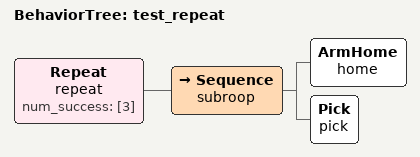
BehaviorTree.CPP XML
<root>
    <BehaviorTree ID="test_repeat">
        <Repeat name="repeat" num_success="[3]">
            <Sequence name="subroop">
                <ArmHome name="home"/>
                <Pick name="pick"/>
            </Sequence>
        </Repeat>
    </BehaviorTree>
</root>
